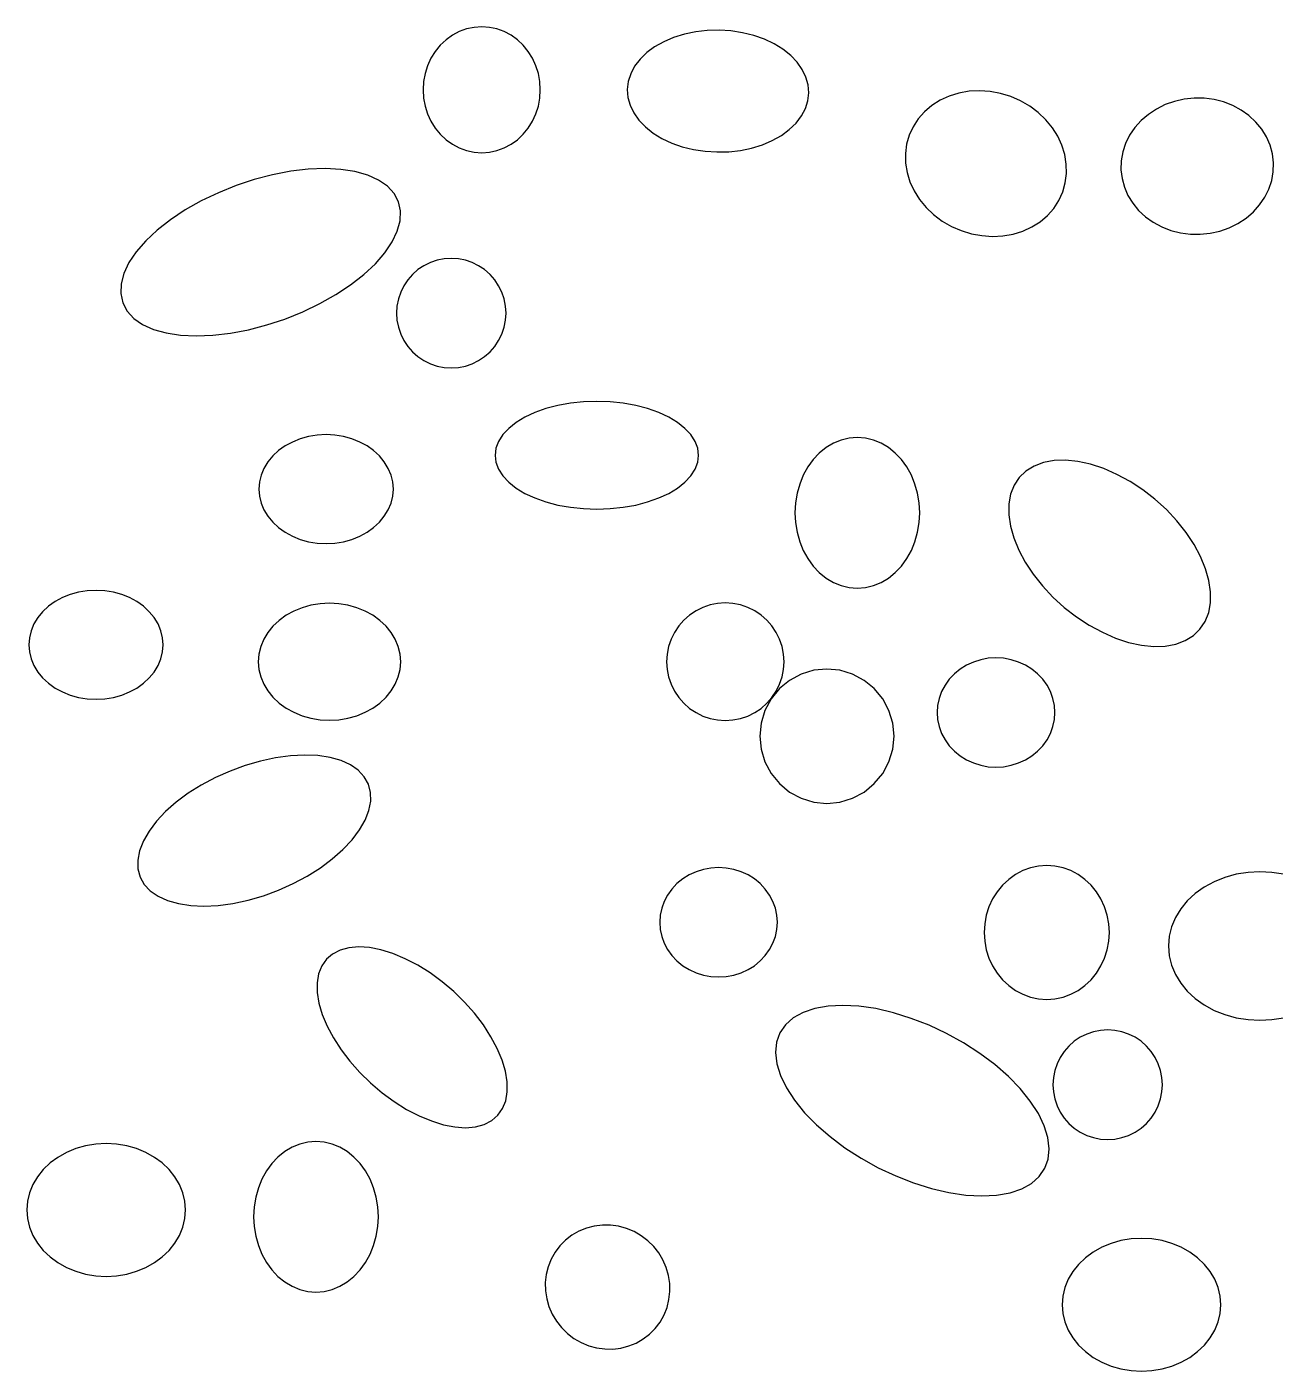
# Model space of a CAD drawing. Extents: x -1 to 217, y -22 to 302.
# Drawn here: x 138.7 to 150.42, y 31.35 to 43.96 of the extents above; entities that cross this region are included whole.
import ezdxf

# ---------------------------------------------------------------- set-up
doc = ezdxf.new("R2010")
doc.units = 0

msp = doc.modelspace()

# ---------------------------------------------------------------- linework, layer by layer
at = {"layer": 'CIRCLES'}
for p, q in [((145.968, 37.889), (145.859, 37.83)), ((146.086, 37.924), (145.968, 37.889)), ((146.209, 37.936), (146.086, 37.924)), ((146.332, 37.924), (146.209, 37.936)), ((146.45, 37.889), (146.332, 37.924)), ((146.559, 37.83), (146.45, 37.889)), ((145.763, 37.752), (145.685, 37.656)), ((145.859, 37.83), (145.763, 37.752)), ((146.654, 37.752), (146.559, 37.83)), ((146.733, 37.656), (146.654, 37.752)), ((145.685, 37.656), (145.626, 37.547)), ((146.791, 37.547), (146.733, 37.656)), ((145.626, 37.547), (145.591, 37.429)), ((146.827, 37.429), (146.791, 37.547)), ((145.591, 37.429), (145.579, 37.306)), ((146.839, 37.306), (146.827, 37.429)), ((145.579, 37.306), (145.591, 37.183)), ((146.827, 37.183), (146.839, 37.306)), ((145.591, 37.183), (145.626, 37.065)), ((146.791, 37.065), (146.827, 37.183)), ((145.626, 37.065), (145.685, 36.956)), ((145.685, 36.956), (145.763, 36.861)), ((146.654, 36.861), (146.733, 36.956)), ((146.733, 36.956), (146.791, 37.065)), ((145.763, 36.861), (145.859, 36.782)), ((146.559, 36.782), (146.654, 36.861)), ((145.859, 36.782), (145.968, 36.724)), ((145.968, 36.724), (146.086, 36.688)), ((146.332, 36.688), (146.45, 36.724)), ((146.45, 36.724), (146.559, 36.782)), ((146.086, 36.688), (146.209, 36.676)), ((146.209, 36.676), (146.332, 36.688))]:
    msp.add_line(p, q, dxfattribs=at)
at = {"layer": 'ELLIPSES'}
for p, q in [((142.76, 43.916), (142.695, 43.882)), ((142.828, 43.941), (142.76, 43.916)), ((142.898, 43.956), (142.828, 43.941)), ((142.97, 43.961), (142.898, 43.956)), ((143.042, 43.956), (142.97, 43.961)), ((143.113, 43.941), (143.042, 43.956)), ((143.181, 43.916), (143.113, 43.941)), ((143.245, 43.882), (143.181, 43.916)), ((144.872, 43.892), (144.771, 43.861)), ((144.978, 43.914), (144.872, 43.892)), ((145.087, 43.927), (144.978, 43.914)), ((145.198, 43.929), (145.087, 43.927)), ((145.309, 43.923), (145.198, 43.929)), ((145.418, 43.906), (145.309, 43.923)), ((145.523, 43.88), (145.418, 43.906)), ((142.581, 43.788), (142.534, 43.73)), ((142.635, 43.839), (142.581, 43.788)), ((142.695, 43.882), (142.635, 43.839)), ((143.305, 43.839), (143.245, 43.882)), ((143.359, 43.788), (143.305, 43.839)), ((143.407, 43.73), (143.359, 43.788)), ((144.593, 43.773), (144.519, 43.719)), ((144.678, 43.821), (144.593, 43.773)), ((144.771, 43.861), (144.678, 43.821)), ((145.623, 43.845), (145.523, 43.88)), ((145.714, 43.802), (145.623, 43.845)), ((145.797, 43.751), (145.714, 43.802)), ((142.494, 43.666), (142.462, 43.596)), ((142.534, 43.73), (142.494, 43.666)), ((143.447, 43.666), (143.407, 43.73)), ((143.479, 43.596), (143.447, 43.666)), ((144.456, 43.658), (144.405, 43.592)), ((144.519, 43.719), (144.456, 43.658)), ((145.87, 43.693), (145.797, 43.751)), ((145.93, 43.63), (145.87, 43.693)), ((142.439, 43.523), (142.425, 43.448)), ((142.462, 43.596), (142.439, 43.523)), ((143.502, 43.523), (143.479, 43.596)), ((143.516, 43.448), (143.502, 43.523)), ((144.368, 43.521), (144.345, 43.449)), ((144.405, 43.592), (144.368, 43.521)), ((145.978, 43.562), (145.93, 43.63)), ((146.013, 43.49), (145.978, 43.562)), ((142.425, 43.448), (142.42, 43.37)), ((143.52, 43.37), (143.516, 43.448)), ((144.345, 43.449), (144.336, 43.374)), ((146.033, 43.417), (146.013, 43.49)), ((146.039, 43.342), (146.033, 43.417)), ((142.42, 43.37), (142.425, 43.293)), ((142.425, 43.293), (142.439, 43.218)), ((143.502, 43.218), (143.516, 43.293)), ((143.516, 43.293), (143.52, 43.37)), ((144.336, 43.374), (144.342, 43.299)), ((144.342, 43.299), (144.362, 43.226)), ((146.007, 43.195), (146.03, 43.268)), ((146.03, 43.268), (146.039, 43.342)), ((147.271, 43.272), (147.194, 43.223)), ((147.356, 43.311), (147.271, 43.272)), ((147.447, 43.339), (147.356, 43.311)), ((147.543, 43.356), (147.447, 43.339)), ((147.641, 43.361), (147.543, 43.356)), ((147.74, 43.354), (147.641, 43.361)), ((147.838, 43.336), (147.74, 43.354)), ((147.934, 43.307), (147.838, 43.336)), ((148.026, 43.267), (147.934, 43.307)), ((148.113, 43.216), (148.026, 43.267)), ((149.471, 43.262), (149.384, 43.231)), ((149.562, 43.282), (149.471, 43.262)), ((149.656, 43.292), (149.562, 43.282)), ((149.749, 43.291), (149.656, 43.292)), ((149.842, 43.279), (149.749, 43.291)), ((149.932, 43.256), (149.842, 43.279)), ((142.439, 43.218), (142.462, 43.145)), ((142.462, 43.145), (142.494, 43.075)), ((143.447, 43.075), (143.479, 43.145)), ((143.479, 43.145), (143.502, 43.218)), ((144.362, 43.226), (144.397, 43.154)), ((144.397, 43.154), (144.445, 43.086)), ((145.97, 43.125), (146.007, 43.195)), ((147.125, 43.164), (147.066, 43.098)), ((147.194, 43.223), (147.125, 43.164)), ((148.192, 43.157), (148.113, 43.216)), ((148.263, 43.089), (148.192, 43.157)), ((149.226, 43.14), (149.158, 43.082)), ((149.302, 43.19), (149.226, 43.14)), ((149.384, 43.231), (149.302, 43.19)), ((150.017, 43.223), (149.932, 43.256)), ((150.097, 43.18), (150.017, 43.223)), ((150.17, 43.128), (150.097, 43.18)), ((142.494, 43.075), (142.534, 43.011)), ((142.534, 43.011), (142.581, 42.953)), ((143.359, 42.953), (143.407, 43.011)), ((143.407, 43.011), (143.447, 43.075)), ((144.445, 43.086), (144.506, 43.023)), ((144.506, 43.023), (144.578, 42.965)), ((145.856, 42.997), (145.92, 43.058)), ((145.92, 43.058), (145.97, 43.125)), ((147.018, 43.024), (146.981, 42.944)), ((147.066, 43.098), (147.018, 43.024)), ((148.325, 43.015), (148.263, 43.089)), ((148.375, 42.934), (148.325, 43.015)), ((149.099, 43.017), (149.05, 42.945)), ((149.158, 43.082), (149.099, 43.017)), ((150.235, 43.068), (150.17, 43.128)), ((150.29, 43.001), (150.235, 43.068)), ((142.581, 42.953), (142.635, 42.902)), ((142.635, 42.902), (142.695, 42.859)), ((143.245, 42.859), (143.305, 42.902)), ((143.305, 42.902), (143.359, 42.953)), ((144.578, 42.965), (144.661, 42.914)), ((144.661, 42.914), (144.753, 42.871)), ((145.604, 42.855), (145.697, 42.895)), ((145.697, 42.895), (145.782, 42.943)), ((145.782, 42.943), (145.856, 42.997)), ((146.981, 42.944), (146.957, 42.86)), ((148.415, 42.85), (148.375, 42.934)), ((149.05, 42.945), (149.012, 42.868)), ((150.335, 42.928), (150.29, 43.001)), ((150.368, 42.85), (150.335, 42.928)), ((142.695, 42.859), (142.76, 42.825)), ((142.76, 42.825), (142.828, 42.8)), ((142.828, 42.8), (142.898, 42.785)), ((142.898, 42.785), (142.97, 42.78)), ((142.97, 42.78), (143.042, 42.785)), ((143.042, 42.785), (143.113, 42.8)), ((143.113, 42.8), (143.181, 42.825)), ((143.181, 42.825), (143.245, 42.859)), ((144.753, 42.871), (144.852, 42.836)), ((144.852, 42.836), (144.957, 42.81)), ((144.957, 42.81), (145.066, 42.794)), ((145.066, 42.794), (145.177, 42.787)), ((145.177, 42.787), (145.288, 42.789)), ((145.288, 42.789), (145.398, 42.802)), ((145.398, 42.802), (145.503, 42.824)), ((145.503, 42.824), (145.604, 42.855)), ((146.957, 42.86), (146.946, 42.772)), ((146.946, 42.772), (146.947, 42.683)), ((148.442, 42.762), (148.415, 42.85)), ((148.456, 42.673), (148.442, 42.762)), ((148.986, 42.788), (148.971, 42.705)), ((149.012, 42.868), (148.986, 42.788)), ((150.39, 42.769), (150.368, 42.85)), ((150.4, 42.686), (150.39, 42.769)), ((141.5, 42.632), (141.343, 42.626)), ((141.647, 42.624), (141.5, 42.632)), ((146.947, 42.683), (146.962, 42.594)), ((148.458, 42.584), (148.456, 42.673)), ((148.971, 42.705), (148.969, 42.621)), ((150.398, 42.602), (150.4, 42.686)), ((140.836, 42.529), (140.665, 42.473)), ((141.008, 42.574), (140.836, 42.529)), ((141.178, 42.606), (141.008, 42.574)), ((141.343, 42.626), (141.178, 42.606)), ((141.781, 42.604), (141.647, 42.624)), ((141.9, 42.57), (141.781, 42.604)), ((142.002, 42.524), (141.9, 42.57)), ((142.085, 42.466), (142.002, 42.524)), ((146.962, 42.594), (146.989, 42.506)), ((146.989, 42.506), (147.028, 42.421)), ((148.446, 42.496), (148.458, 42.584)), ((148.969, 42.621), (148.979, 42.538)), ((148.979, 42.538), (149.001, 42.457)), ((150.357, 42.439), (150.383, 42.519)), ((150.383, 42.519), (150.398, 42.602)), ((140.499, 42.405), (140.339, 42.328)), ((140.665, 42.473), (140.499, 42.405)), ((142.147, 42.398), (142.085, 42.466)), ((142.188, 42.32), (142.147, 42.398)), ((147.028, 42.421), (147.079, 42.341)), ((148.386, 42.332), (148.422, 42.412)), ((148.422, 42.412), (148.446, 42.496)), ((149.001, 42.457), (149.034, 42.379)), ((149.034, 42.379), (149.079, 42.306)), ((150.319, 42.362), (150.357, 42.439)), ((140.339, 42.328), (140.188, 42.243)), ((142.207, 42.235), (142.188, 42.32)), ((147.079, 42.341), (147.14, 42.266)), ((147.14, 42.266), (147.211, 42.199)), ((148.279, 42.191), (148.338, 42.258)), ((148.338, 42.258), (148.386, 42.332)), ((149.079, 42.306), (149.134, 42.239)), ((150.211, 42.225), (150.27, 42.29)), ((150.27, 42.29), (150.319, 42.362)), ((140.05, 42.152), (139.926, 42.055)), ((140.188, 42.243), (140.05, 42.152)), ((142.178, 42.045), (142.204, 42.142)), ((142.204, 42.142), (142.207, 42.235)), ((147.211, 42.199), (147.291, 42.139)), ((147.291, 42.139), (147.377, 42.089)), ((148.132, 42.084), (148.21, 42.133)), ((148.21, 42.133), (148.279, 42.191)), ((149.134, 42.239), (149.199, 42.179)), ((149.199, 42.179), (149.272, 42.127)), ((149.272, 42.127), (149.352, 42.084)), ((150.067, 42.116), (150.143, 42.166)), ((150.143, 42.166), (150.211, 42.225)), ((139.926, 42.055), (139.818, 41.954)), ((142.13, 41.944), (142.178, 42.045)), ((147.377, 42.089), (147.47, 42.049)), ((147.47, 42.049), (147.566, 42.02)), ((147.566, 42.02), (147.664, 42.002)), ((147.664, 42.002), (147.763, 41.995)), ((147.763, 41.995), (147.861, 42)), ((147.861, 42), (147.956, 42.017)), ((147.956, 42.017), (148.047, 42.045)), ((148.047, 42.045), (148.132, 42.084)), ((149.352, 42.084), (149.437, 42.051)), ((149.437, 42.051), (149.527, 42.028)), ((149.527, 42.028), (149.62, 42.016)), ((149.62, 42.016), (149.713, 42.015)), ((149.713, 42.015), (149.807, 42.024)), ((149.807, 42.024), (149.898, 42.045)), ((149.898, 42.045), (149.985, 42.076)), ((149.985, 42.076), (150.067, 42.116)), ((139.818, 41.954), (139.729, 41.851)), ((142.061, 41.841), (142.13, 41.944)), ((139.66, 41.749), (139.612, 41.648)), ((139.729, 41.851), (139.66, 41.749)), ((141.972, 41.739), (142.061, 41.841)), ((142.488, 41.75), (142.428, 41.72)), ((142.552, 41.771), (142.488, 41.75)), ((142.617, 41.784), (142.552, 41.771)), ((142.685, 41.789), (142.617, 41.784)), ((142.752, 41.784), (142.685, 41.789)), ((142.817, 41.771), (142.752, 41.784)), ((142.881, 41.75), (142.817, 41.771)), ((142.941, 41.72), (142.881, 41.75)), ((139.612, 41.648), (139.586, 41.551)), ((141.74, 41.541), (141.864, 41.638)), ((141.864, 41.638), (141.972, 41.739)), ((142.321, 41.638), (142.277, 41.588)), ((142.372, 41.683), (142.321, 41.638)), ((142.428, 41.72), (142.372, 41.683)), ((142.997, 41.683), (142.941, 41.72)), ((143.048, 41.638), (142.997, 41.683)), ((143.092, 41.588), (143.048, 41.638)), ((139.586, 41.551), (139.583, 41.458)), ((141.602, 41.449), (141.74, 41.541)), ((142.24, 41.532), (142.21, 41.472)), ((142.277, 41.588), (142.24, 41.532)), ((143.129, 41.532), (143.092, 41.588)), ((143.159, 41.472), (143.129, 41.532)), ((139.583, 41.458), (139.602, 41.372)), ((139.602, 41.372), (139.643, 41.295)), ((141.451, 41.364), (141.602, 41.449)), ((142.188, 41.408), (142.175, 41.342)), ((142.21, 41.472), (142.188, 41.408)), ((143.181, 41.408), (143.159, 41.472)), ((143.194, 41.342), (143.181, 41.408)), ((139.643, 41.295), (139.705, 41.226)), ((141.124, 41.22), (141.291, 41.287)), ((141.291, 41.287), (141.451, 41.364)), ((142.175, 41.342), (142.171, 41.275)), ((142.171, 41.275), (142.175, 41.208)), ((143.198, 41.275), (143.194, 41.342)), ((143.194, 41.208), (143.198, 41.275)), ((139.705, 41.226), (139.788, 41.169)), ((139.788, 41.169), (139.89, 41.123)), ((139.89, 41.123), (140.009, 41.089)), ((140.612, 41.086), (140.782, 41.119)), ((140.782, 41.119), (140.954, 41.164)), ((140.954, 41.164), (141.124, 41.22)), ((142.175, 41.208), (142.188, 41.142)), ((142.188, 41.142), (142.21, 41.078)), ((143.159, 41.078), (143.181, 41.142)), ((143.181, 41.142), (143.194, 41.208)), ((140.009, 41.089), (140.143, 41.068)), ((140.143, 41.068), (140.29, 41.061)), ((140.29, 41.061), (140.447, 41.067)), ((140.447, 41.067), (140.612, 41.086)), ((142.21, 41.078), (142.24, 41.018)), ((142.24, 41.018), (142.277, 40.962)), ((143.092, 40.962), (143.129, 41.018)), ((143.129, 41.018), (143.159, 41.078)), ((142.277, 40.962), (142.321, 40.912)), ((142.321, 40.912), (142.372, 40.867)), ((142.372, 40.867), (142.428, 40.83)), ((142.941, 40.83), (142.997, 40.867)), ((142.997, 40.867), (143.048, 40.912)), ((143.048, 40.912), (143.092, 40.962)), ((142.428, 40.83), (142.488, 40.8)), ((142.488, 40.8), (142.552, 40.779)), ((142.552, 40.779), (142.617, 40.766)), ((142.617, 40.766), (142.685, 40.761)), ((142.685, 40.761), (142.752, 40.766)), ((142.752, 40.766), (142.817, 40.779)), ((142.817, 40.779), (142.881, 40.8)), ((142.881, 40.8), (142.941, 40.83)), ((143.572, 40.379), (143.468, 40.342)), ((143.684, 40.408), (143.572, 40.379)), ((143.803, 40.429), (143.684, 40.408)), ((143.925, 40.442), (143.803, 40.429)), ((144.05, 40.446), (143.925, 40.442)), ((144.174, 40.442), (144.05, 40.446)), ((144.297, 40.429), (144.174, 40.442)), ((144.415, 40.408), (144.297, 40.429)), ((144.527, 40.379), (144.415, 40.408)), ((144.631, 40.342), (144.527, 40.379)), ((143.292, 40.249), (143.223, 40.194)), ((143.374, 40.299), (143.292, 40.249)), ((143.468, 40.342), (143.374, 40.299)), ((144.725, 40.299), (144.631, 40.342)), ((144.807, 40.249), (144.725, 40.299)), ((144.877, 40.194), (144.807, 40.249)), ((141.346, 40.117), (141.268, 40.096)), ((141.427, 40.13), (141.346, 40.117)), ((141.51, 40.135), (141.427, 40.13)), ((141.592, 40.13), (141.51, 40.135)), ((141.673, 40.117), (141.592, 40.13)), ((141.751, 40.096), (141.673, 40.117)), ((143.167, 40.135), (143.127, 40.072)), ((143.223, 40.194), (143.167, 40.135)), ((144.932, 40.135), (144.877, 40.194)), ((144.972, 40.072), (144.932, 40.135)), ((146.494, 40.108), (146.418, 40.102)), ((146.571, 40.102), (146.494, 40.108)), ((141.064, 39.985), (141.009, 39.935)), ((141.126, 40.029), (141.064, 39.985)), ((141.194, 40.066), (141.126, 40.029)), ((141.268, 40.096), (141.194, 40.066)), ((141.825, 40.066), (141.751, 40.096)), ((141.894, 40.029), (141.825, 40.066)), ((141.956, 39.985), (141.894, 40.029)), ((142.01, 39.935), (141.956, 39.985)), ((143.103, 40.007), (143.095, 39.941)), ((143.127, 40.072), (143.103, 40.007)), ((144.997, 40.007), (144.972, 40.072)), ((145.005, 39.941), (144.997, 40.007)), ((146.202, 40.013), (146.138, 39.962)), ((146.27, 40.054), (146.202, 40.013)), ((146.343, 40.084), (146.27, 40.054)), ((146.418, 40.102), (146.343, 40.084)), ((146.646, 40.084), (146.571, 40.102)), ((146.719, 40.054), (146.646, 40.084)), ((146.787, 40.013), (146.719, 40.054)), ((146.851, 39.962), (146.787, 40.013)), ((140.963, 39.879), (140.927, 39.819)), ((141.009, 39.935), (140.963, 39.879)), ((142.056, 39.879), (142.01, 39.935)), ((142.093, 39.819), (142.056, 39.879)), ((143.095, 39.941), (143.103, 39.876)), ((143.103, 39.876), (143.127, 39.811)), ((144.972, 39.811), (144.997, 39.876)), ((144.997, 39.876), (145.005, 39.941)), ((146.08, 39.901), (146.03, 39.832)), ((146.138, 39.962), (146.08, 39.901)), ((146.909, 39.901), (146.851, 39.962)), ((146.959, 39.832), (146.909, 39.901)), ((148.242, 39.873), (148.154, 39.84)), ((148.341, 39.891), (148.242, 39.873)), ((148.449, 39.895), (148.341, 39.891)), ((148.564, 39.883), (148.449, 39.895)), ((148.684, 39.857), (148.564, 39.883)), ((148.807, 39.817), (148.684, 39.857)), ((140.9, 39.756), (140.884, 39.691)), ((140.927, 39.819), (140.9, 39.756)), ((142.119, 39.756), (142.093, 39.819)), ((142.135, 39.691), (142.119, 39.756)), ((143.127, 39.811), (143.167, 39.748)), ((143.167, 39.748), (143.223, 39.689)), ((144.877, 39.689), (144.932, 39.748)), ((144.932, 39.748), (144.972, 39.811)), ((145.987, 39.755), (145.954, 39.672)), ((146.03, 39.832), (145.987, 39.755)), ((147.002, 39.755), (146.959, 39.832)), ((147.035, 39.672), (147.002, 39.755)), ((148.015, 39.733), (147.966, 39.661)), ((148.077, 39.793), (148.015, 39.733)), ((148.154, 39.84), (148.077, 39.793)), ((148.931, 39.762), (148.807, 39.817)), ((149.054, 39.696), (148.931, 39.762)), ((140.884, 39.691), (140.879, 39.624)), ((140.879, 39.624), (140.884, 39.557)), ((142.141, 39.624), (142.135, 39.691)), ((142.135, 39.557), (142.141, 39.624)), ((143.223, 39.689), (143.292, 39.634)), ((143.292, 39.634), (143.374, 39.584)), ((144.725, 39.584), (144.807, 39.634)), ((144.807, 39.634), (144.877, 39.689)), ((145.954, 39.672), (145.929, 39.585)), ((147.06, 39.585), (147.035, 39.672)), ((147.966, 39.661), (147.933, 39.578)), ((149.174, 39.617), (149.054, 39.696)), ((149.288, 39.529), (149.174, 39.617)), ((140.884, 39.557), (140.9, 39.492)), ((140.9, 39.492), (140.927, 39.429)), ((142.093, 39.429), (142.119, 39.492)), ((142.119, 39.492), (142.135, 39.557)), ((143.374, 39.584), (143.468, 39.541)), ((143.468, 39.541), (143.572, 39.504)), ((143.572, 39.504), (143.684, 39.475)), ((143.684, 39.475), (143.803, 39.454)), ((144.297, 39.454), (144.415, 39.475)), ((144.415, 39.475), (144.527, 39.504)), ((144.527, 39.504), (144.631, 39.541)), ((144.631, 39.541), (144.725, 39.584)), ((145.914, 39.494), (145.909, 39.402)), ((145.929, 39.585), (145.914, 39.494)), ((147.075, 39.494), (147.06, 39.585)), ((147.08, 39.402), (147.075, 39.494)), ((147.916, 39.485), (147.915, 39.384)), ((147.933, 39.578), (147.916, 39.485)), ((149.395, 39.432), (149.288, 39.529)), ((140.927, 39.429), (140.963, 39.369)), ((140.963, 39.369), (141.009, 39.313)), ((142.01, 39.313), (142.056, 39.369)), ((142.056, 39.369), (142.093, 39.429)), ((143.803, 39.454), (143.925, 39.441)), ((143.925, 39.441), (144.05, 39.437)), ((144.05, 39.437), (144.174, 39.441)), ((144.174, 39.441), (144.297, 39.454)), ((145.909, 39.402), (145.914, 39.31)), ((147.075, 39.31), (147.08, 39.402)), ((147.915, 39.384), (147.931, 39.277)), ((149.493, 39.327), (149.395, 39.432)), ((141.009, 39.313), (141.064, 39.263)), ((141.064, 39.263), (141.126, 39.219)), ((141.894, 39.219), (141.956, 39.263)), ((141.956, 39.263), (142.01, 39.313)), ((145.914, 39.31), (145.929, 39.219)), ((147.06, 39.219), (147.075, 39.31)), ((147.931, 39.277), (147.962, 39.166)), ((149.58, 39.218), (149.493, 39.327)), ((141.126, 39.219), (141.194, 39.182)), ((141.194, 39.182), (141.268, 39.152)), ((141.268, 39.152), (141.346, 39.131)), ((141.346, 39.131), (141.427, 39.118)), ((141.427, 39.118), (141.51, 39.113)), ((141.51, 39.113), (141.592, 39.118)), ((141.592, 39.118), (141.673, 39.131)), ((141.673, 39.131), (141.751, 39.152)), ((141.751, 39.152), (141.825, 39.182)), ((141.825, 39.182), (141.894, 39.219)), ((145.929, 39.219), (145.954, 39.131)), ((145.954, 39.131), (145.987, 39.049)), ((147.002, 39.049), (147.035, 39.131)), ((147.035, 39.131), (147.06, 39.219)), ((147.962, 39.166), (148.009, 39.052)), ((149.655, 39.105), (149.58, 39.218)), ((149.716, 38.991), (149.655, 39.105)), ((145.987, 39.049), (146.03, 38.972)), ((146.03, 38.972), (146.08, 38.902)), ((146.909, 38.902), (146.959, 38.972)), ((146.959, 38.972), (147.002, 39.049)), ((148.009, 39.052), (148.07, 38.938)), ((149.763, 38.877), (149.716, 38.991)), ((146.08, 38.902), (146.138, 38.841)), ((146.851, 38.841), (146.909, 38.902)), ((148.07, 38.938), (148.145, 38.825)), ((149.794, 38.766), (149.763, 38.877)), ((146.138, 38.841), (146.202, 38.79)), ((146.202, 38.79), (146.27, 38.749)), ((146.27, 38.749), (146.343, 38.719)), ((146.343, 38.719), (146.418, 38.701)), ((146.571, 38.701), (146.646, 38.719)), ((146.646, 38.719), (146.719, 38.749)), ((146.719, 38.749), (146.787, 38.79)), ((146.787, 38.79), (146.851, 38.841)), ((148.145, 38.825), (148.232, 38.716)), ((149.81, 38.659), (149.794, 38.766)), ((139.035, 38.606), (138.967, 38.569)), ((139.109, 38.635), (139.035, 38.606)), ((139.187, 38.657), (139.109, 38.635)), ((139.268, 38.67), (139.187, 38.657)), ((139.351, 38.674), (139.268, 38.67)), ((139.433, 38.67), (139.351, 38.674)), ((139.514, 38.657), (139.433, 38.67)), ((139.592, 38.635), (139.514, 38.657)), ((139.666, 38.606), (139.592, 38.635)), ((139.735, 38.569), (139.666, 38.606)), ((146.418, 38.701), (146.494, 38.695)), ((146.494, 38.695), (146.571, 38.701)), ((148.232, 38.716), (148.33, 38.611)), ((148.33, 38.611), (148.437, 38.514)), ((149.809, 38.558), (149.81, 38.659)), ((138.85, 38.474), (138.804, 38.419)), ((138.905, 38.525), (138.85, 38.474)), ((138.967, 38.569), (138.905, 38.525)), ((139.797, 38.525), (139.735, 38.569)), ((139.851, 38.474), (139.797, 38.525)), ((139.897, 38.419), (139.851, 38.474)), ((141.207, 38.479), (141.134, 38.44)), ((141.286, 38.511), (141.207, 38.479)), ((141.368, 38.534), (141.286, 38.511)), ((141.454, 38.548), (141.368, 38.534)), ((141.542, 38.553), (141.454, 38.548)), ((141.629, 38.548), (141.542, 38.553)), ((141.715, 38.534), (141.629, 38.548)), ((141.797, 38.511), (141.715, 38.534)), ((141.876, 38.479), (141.797, 38.511)), ((141.949, 38.44), (141.876, 38.479)), ((144.981, 38.482), (144.921, 38.442)), ((145.045, 38.514), (144.981, 38.482)), ((145.114, 38.537), (145.045, 38.514)), ((145.184, 38.551), (145.114, 38.537)), ((145.256, 38.556), (145.184, 38.551)), ((145.328, 38.551), (145.256, 38.556)), ((145.399, 38.537), (145.328, 38.551)), ((145.467, 38.514), (145.399, 38.537)), ((145.532, 38.482), (145.467, 38.514)), ((145.592, 38.442), (145.532, 38.482)), ((148.437, 38.514), (148.551, 38.426)), ((149.759, 38.382), (149.792, 38.466)), ((149.792, 38.466), (149.809, 38.558)), ((138.768, 38.359), (138.741, 38.296)), ((138.804, 38.419), (138.768, 38.359)), ((139.934, 38.359), (139.897, 38.419)), ((139.96, 38.296), (139.934, 38.359)), ((141.011, 38.338), (140.962, 38.279)), ((141.069, 38.392), (141.011, 38.338)), ((141.134, 38.44), (141.069, 38.392)), ((142.014, 38.392), (141.949, 38.44)), ((142.072, 38.338), (142.014, 38.392)), ((142.121, 38.279), (142.072, 38.338)), ((144.819, 38.34), (144.779, 38.28)), ((144.866, 38.395), (144.819, 38.34)), ((144.921, 38.442), (144.866, 38.395)), ((145.646, 38.395), (145.592, 38.442)), ((145.694, 38.34), (145.646, 38.395)), ((145.734, 38.28), (145.694, 38.34)), ((148.551, 38.426), (148.671, 38.347)), ((148.671, 38.347), (148.794, 38.281)), ((149.71, 38.31), (149.759, 38.382)), ((138.725, 38.23), (138.72, 38.163)), ((138.741, 38.296), (138.725, 38.23)), ((139.976, 38.23), (139.96, 38.296)), ((139.982, 38.163), (139.976, 38.23)), ((140.924, 38.215), (140.896, 38.147)), ((140.962, 38.279), (140.924, 38.215)), ((142.159, 38.215), (142.121, 38.279)), ((142.187, 38.147), (142.159, 38.215)), ((144.747, 38.216), (144.724, 38.147)), ((144.779, 38.28), (144.747, 38.216)), ((145.766, 38.216), (145.734, 38.28)), ((145.789, 38.147), (145.766, 38.216)), ((148.794, 38.281), (148.918, 38.226)), ((148.918, 38.226), (149.041, 38.186)), ((149.571, 38.203), (149.648, 38.25)), ((149.648, 38.25), (149.71, 38.31)), ((138.72, 38.163), (138.725, 38.097)), ((138.725, 38.097), (138.741, 38.031)), ((139.96, 38.031), (139.976, 38.097)), ((139.976, 38.097), (139.982, 38.163)), ((140.896, 38.147), (140.879, 38.076)), ((142.204, 38.076), (142.187, 38.147)), ((144.724, 38.147), (144.71, 38.077)), ((145.803, 38.077), (145.789, 38.147)), ((149.041, 38.186), (149.161, 38.16)), ((149.161, 38.16), (149.276, 38.148)), ((149.276, 38.148), (149.384, 38.152)), ((149.384, 38.152), (149.483, 38.17)), ((149.483, 38.17), (149.571, 38.203)), ((138.741, 38.031), (138.768, 37.968)), ((138.768, 37.968), (138.804, 37.908)), ((139.897, 37.908), (139.934, 37.968)), ((139.934, 37.968), (139.96, 38.031)), ((140.879, 38.076), (140.873, 38.005)), ((140.873, 38.005), (140.879, 37.933)), ((142.21, 38.005), (142.204, 38.076)), ((142.204, 37.933), (142.21, 38.005)), ((144.71, 38.077), (144.705, 38.005)), ((144.705, 38.005), (144.71, 37.933)), ((145.808, 38.005), (145.803, 38.077)), ((145.803, 37.933), (145.808, 38.005)), ((147.52, 37.972), (147.46, 37.935)), ((147.585, 38.002), (147.52, 37.972)), ((147.653, 38.024), (147.585, 38.002)), ((147.724, 38.037), (147.653, 38.024)), ((147.796, 38.041), (147.724, 38.037)), ((147.868, 38.037), (147.796, 38.041)), ((147.939, 38.024), (147.868, 38.037)), ((148.008, 38.002), (147.939, 38.024)), ((148.072, 37.972), (148.008, 38.002)), ((148.133, 37.935), (148.072, 37.972)), ((138.804, 37.908), (138.85, 37.853)), ((138.85, 37.853), (138.905, 37.802)), ((139.797, 37.802), (139.851, 37.853)), ((139.851, 37.853), (139.897, 37.908)), ((140.879, 37.933), (140.896, 37.863)), ((140.896, 37.863), (140.924, 37.795)), ((142.159, 37.795), (142.187, 37.863)), ((142.187, 37.863), (142.204, 37.933)), ((144.71, 37.933), (144.724, 37.862)), ((144.724, 37.862), (144.747, 37.794)), ((145.766, 37.794), (145.789, 37.862)), ((145.789, 37.862), (145.803, 37.933)), ((147.358, 37.841), (147.318, 37.785)), ((147.406, 37.891), (147.358, 37.841)), ((147.46, 37.935), (147.406, 37.891)), ((148.187, 37.891), (148.133, 37.935)), ((148.235, 37.841), (148.187, 37.891)), ((148.275, 37.785), (148.235, 37.841)), ((138.905, 37.802), (138.967, 37.758)), ((138.967, 37.758), (139.035, 37.721)), ((139.035, 37.721), (139.109, 37.692)), ((139.592, 37.692), (139.666, 37.721)), ((139.666, 37.721), (139.735, 37.758)), ((139.735, 37.758), (139.797, 37.802)), ((140.924, 37.795), (140.962, 37.731)), ((140.962, 37.731), (141.011, 37.671)), ((142.072, 37.671), (142.121, 37.731)), ((142.121, 37.731), (142.159, 37.795)), ((144.747, 37.794), (144.779, 37.729)), ((144.779, 37.729), (144.819, 37.669)), ((145.694, 37.669), (145.734, 37.729)), ((145.734, 37.729), (145.766, 37.794)), ((147.286, 37.725), (147.263, 37.661)), ((147.318, 37.785), (147.286, 37.725)), ((148.307, 37.725), (148.275, 37.785)), ((148.33, 37.661), (148.307, 37.725)), ((139.109, 37.692), (139.187, 37.67)), ((139.187, 37.67), (139.268, 37.657)), ((139.268, 37.657), (139.351, 37.653)), ((139.351, 37.653), (139.433, 37.657)), ((139.433, 37.657), (139.514, 37.67)), ((139.514, 37.67), (139.592, 37.692)), ((141.011, 37.671), (141.069, 37.617)), ((141.069, 37.617), (141.134, 37.57)), ((141.949, 37.57), (142.014, 37.617)), ((142.014, 37.617), (142.072, 37.671)), ((144.819, 37.669), (144.866, 37.615)), ((144.866, 37.615), (144.921, 37.567)), ((145.592, 37.567), (145.646, 37.615)), ((145.646, 37.615), (145.694, 37.669)), ((147.248, 37.595), (147.244, 37.529)), ((147.263, 37.661), (147.248, 37.595)), ((148.344, 37.595), (148.33, 37.661)), ((148.349, 37.529), (148.344, 37.595)), ((141.134, 37.57), (141.207, 37.53)), ((141.207, 37.53), (141.286, 37.498)), ((141.286, 37.498), (141.368, 37.475)), ((141.368, 37.475), (141.454, 37.461)), ((141.454, 37.461), (141.542, 37.457)), ((141.542, 37.457), (141.629, 37.461)), ((141.629, 37.461), (141.715, 37.475)), ((141.715, 37.475), (141.797, 37.498)), ((141.797, 37.498), (141.876, 37.53)), ((141.876, 37.53), (141.949, 37.57)), ((144.921, 37.567), (144.981, 37.527)), ((144.981, 37.527), (145.045, 37.495)), ((145.045, 37.495), (145.114, 37.472)), ((145.114, 37.472), (145.184, 37.458)), ((145.184, 37.458), (145.256, 37.453)), ((145.256, 37.453), (145.328, 37.458)), ((145.328, 37.458), (145.399, 37.472)), ((145.399, 37.472), (145.467, 37.495)), ((145.467, 37.495), (145.532, 37.527)), ((145.532, 37.527), (145.592, 37.567)), ((147.244, 37.529), (147.248, 37.462)), ((147.248, 37.462), (147.263, 37.396)), ((148.33, 37.396), (148.344, 37.462)), ((148.344, 37.462), (148.349, 37.529)), ((147.263, 37.396), (147.286, 37.332)), ((147.286, 37.332), (147.318, 37.272)), ((148.275, 37.272), (148.307, 37.332)), ((148.307, 37.332), (148.33, 37.396)), ((147.318, 37.272), (147.358, 37.216)), ((147.358, 37.216), (147.406, 37.166)), ((148.187, 37.166), (148.235, 37.216)), ((148.235, 37.216), (148.275, 37.272)), ((141.036, 37.103), (140.894, 37.073)), ((141.175, 37.122), (141.036, 37.103)), ((141.308, 37.129), (141.175, 37.122)), ((141.433, 37.124), (141.308, 37.129)), ((141.547, 37.106), (141.433, 37.124)), ((141.65, 37.077), (141.547, 37.106)), ((147.406, 37.166), (147.46, 37.122)), ((147.46, 37.122), (147.52, 37.085)), ((147.52, 37.085), (147.585, 37.055)), ((148.008, 37.055), (148.072, 37.085)), ((148.072, 37.085), (148.133, 37.122)), ((148.133, 37.122), (148.187, 37.166)), ((140.609, 36.979), (140.471, 36.918)), ((140.75, 37.031), (140.609, 36.979)), ((140.894, 37.073), (140.75, 37.031)), ((141.738, 37.037), (141.65, 37.077)), ((141.812, 36.986), (141.738, 37.037)), ((141.868, 36.925), (141.812, 36.986)), ((147.585, 37.055), (147.653, 37.033)), ((147.653, 37.033), (147.724, 37.02)), ((147.724, 37.02), (147.796, 37.016)), ((147.796, 37.016), (147.868, 37.02)), ((147.868, 37.02), (147.939, 37.033)), ((147.939, 37.033), (148.008, 37.055)), ((140.339, 36.848), (140.216, 36.77)), ((140.471, 36.918), (140.339, 36.848)), ((141.907, 36.856), (141.868, 36.925)), ((141.927, 36.779), (141.907, 36.856)), ((140.216, 36.77), (140.104, 36.687)), ((141.929, 36.696), (141.927, 36.779)), ((140.004, 36.599), (139.918, 36.508)), ((140.104, 36.687), (140.004, 36.599)), ((141.877, 36.518), (141.912, 36.609)), ((141.912, 36.609), (141.929, 36.696)), ((139.918, 36.508), (139.848, 36.415)), ((141.824, 36.426), (141.877, 36.518)), ((139.795, 36.323), (139.759, 36.232)), ((139.848, 36.415), (139.795, 36.323)), ((141.668, 36.242), (141.754, 36.333)), ((141.754, 36.333), (141.824, 36.426)), ((139.759, 36.232), (139.743, 36.144)), ((141.568, 36.154), (141.668, 36.242)), ((139.743, 36.144), (139.744, 36.062)), ((141.333, 35.993), (141.456, 36.071)), ((141.456, 36.071), (141.568, 36.154)), ((145.193, 36.073), (145.121, 36.068)), ((145.265, 36.068), (145.193, 36.073)), ((148.12, 36.071), (148.048, 36.045)), ((148.196, 36.087), (148.12, 36.071)), ((148.273, 36.093), (148.196, 36.087)), ((148.349, 36.087), (148.273, 36.093)), ((148.425, 36.071), (148.349, 36.087)), ((148.497, 36.045), (148.425, 36.071)), ((139.744, 36.062), (139.765, 35.985)), ((139.765, 35.985), (139.804, 35.916)), ((141.201, 35.923), (141.333, 35.993)), ((144.856, 35.967), (144.802, 35.923)), ((144.917, 36.004), (144.856, 35.967)), ((144.981, 36.034), (144.917, 36.004)), ((145.05, 36.055), (144.981, 36.034)), ((145.121, 36.068), (145.05, 36.055)), ((145.336, 36.055), (145.265, 36.068)), ((145.404, 36.034), (145.336, 36.055)), ((145.469, 36.004), (145.404, 36.034)), ((145.529, 35.967), (145.469, 36.004)), ((145.583, 35.923), (145.529, 35.967)), ((147.915, 35.963), (147.857, 35.909)), ((147.979, 36.008), (147.915, 35.963)), ((148.048, 36.045), (147.979, 36.008)), ((148.566, 36.008), (148.497, 36.045)), ((148.63, 35.963), (148.566, 36.008)), ((148.688, 35.909), (148.63, 35.963)), ((149.944, 35.981), (149.843, 35.941)), ((150.05, 36.011), (149.944, 35.981)), ((150.161, 36.028), (150.05, 36.011)), ((150.273, 36.034), (150.161, 36.028)), ((150.385, 36.028), (150.273, 36.034)), ((150.495, 36.011), (150.385, 36.028)), ((139.804, 35.916), (139.86, 35.855)), ((139.86, 35.855), (139.933, 35.804)), ((140.921, 35.809), (141.063, 35.861)), ((141.063, 35.861), (141.201, 35.923)), ((144.714, 35.816), (144.682, 35.756)), ((144.754, 35.872), (144.714, 35.816)), ((144.802, 35.923), (144.754, 35.872)), ((145.631, 35.872), (145.583, 35.923)), ((145.671, 35.816), (145.631, 35.872)), ((145.703, 35.756), (145.671, 35.816)), ((147.806, 35.847), (147.764, 35.779)), ((147.857, 35.909), (147.806, 35.847)), ((148.739, 35.847), (148.688, 35.909)), ((148.781, 35.779), (148.739, 35.847)), ((149.665, 35.83), (149.591, 35.762)), ((149.75, 35.89), (149.665, 35.83)), ((149.843, 35.941), (149.75, 35.89)), ((139.933, 35.804), (140.022, 35.764)), ((140.022, 35.764), (140.125, 35.735)), ((140.125, 35.735), (140.239, 35.717)), ((140.239, 35.717), (140.364, 35.712)), ((140.364, 35.712), (140.497, 35.719)), ((140.497, 35.719), (140.636, 35.737)), ((140.636, 35.737), (140.778, 35.768)), ((140.778, 35.768), (140.921, 35.809)), ((144.659, 35.693), (144.645, 35.627)), ((144.682, 35.756), (144.659, 35.693)), ((145.726, 35.693), (145.703, 35.756)), ((145.741, 35.627), (145.726, 35.693)), ((147.73, 35.705), (147.705, 35.627)), ((147.764, 35.779), (147.73, 35.705)), ((148.815, 35.705), (148.781, 35.779)), ((148.84, 35.627), (148.815, 35.705)), ((149.591, 35.762), (149.529, 35.686)), ((144.645, 35.627), (144.64, 35.56)), ((145.745, 35.56), (145.741, 35.627)), ((147.705, 35.627), (147.69, 35.547)), ((148.855, 35.547), (148.84, 35.627)), ((149.479, 35.604), (149.443, 35.518)), ((149.529, 35.686), (149.479, 35.604)), ((144.64, 35.56), (144.645, 35.493)), ((144.645, 35.493), (144.659, 35.427)), ((145.726, 35.427), (145.741, 35.493)), ((145.741, 35.493), (145.745, 35.56)), ((147.69, 35.547), (147.685, 35.465)), ((147.685, 35.465), (147.69, 35.383)), ((148.86, 35.465), (148.855, 35.547)), ((148.855, 35.383), (148.86, 35.465)), ((149.443, 35.518), (149.421, 35.429)), ((141.724, 35.321), (141.641, 35.299)), ((141.816, 35.329), (141.724, 35.321)), ((141.917, 35.323), (141.816, 35.329)), ((142.024, 35.302), (141.917, 35.323)), ((144.659, 35.427), (144.682, 35.364)), ((144.682, 35.364), (144.714, 35.304)), ((145.671, 35.304), (145.703, 35.364)), ((145.703, 35.364), (145.726, 35.427)), ((147.69, 35.383), (147.705, 35.302)), ((148.84, 35.302), (148.855, 35.383)), ((149.421, 35.429), (149.414, 35.338)), ((149.414, 35.338), (149.421, 35.247)), ((141.513, 35.213), (141.469, 35.151)), ((141.571, 35.262), (141.513, 35.213)), ((141.641, 35.299), (141.571, 35.262)), ((142.137, 35.267), (142.024, 35.302)), ((142.253, 35.218), (142.137, 35.267)), ((142.37, 35.157), (142.253, 35.218)), ((144.714, 35.304), (144.754, 35.248)), ((144.754, 35.248), (144.802, 35.197)), ((144.802, 35.197), (144.856, 35.153)), ((145.529, 35.153), (145.583, 35.197)), ((145.583, 35.197), (145.631, 35.248)), ((145.631, 35.248), (145.671, 35.304)), ((147.705, 35.302), (147.73, 35.225)), ((147.73, 35.225), (147.764, 35.151)), ((148.781, 35.151), (148.815, 35.225)), ((148.815, 35.225), (148.84, 35.302)), ((149.421, 35.247), (149.443, 35.157)), ((141.44, 35.077), (141.425, 34.993)), ((141.469, 35.151), (141.44, 35.077)), ((142.486, 35.085), (142.37, 35.157)), ((142.599, 35.002), (142.486, 35.085)), ((144.856, 35.153), (144.917, 35.116)), ((144.917, 35.116), (144.981, 35.086)), ((144.981, 35.086), (145.05, 35.065)), ((145.05, 35.065), (145.121, 35.052)), ((145.265, 35.052), (145.336, 35.065)), ((145.336, 35.065), (145.404, 35.086)), ((145.404, 35.086), (145.469, 35.116)), ((145.469, 35.116), (145.529, 35.153)), ((147.764, 35.151), (147.806, 35.083)), ((147.806, 35.083), (147.857, 35.021)), ((148.688, 35.021), (148.739, 35.083)), ((148.739, 35.083), (148.781, 35.151)), ((149.443, 35.157), (149.479, 35.071)), ((149.479, 35.071), (149.529, 34.989)), ((141.425, 34.993), (141.426, 34.9)), ((142.707, 34.91), (142.599, 35.002)), ((145.121, 35.052), (145.193, 35.047)), ((145.193, 35.047), (145.265, 35.052)), ((147.857, 35.021), (147.915, 34.967)), ((147.915, 34.967), (147.979, 34.921)), ((148.566, 34.921), (148.63, 34.967)), ((148.63, 34.967), (148.688, 35.021)), ((149.529, 34.989), (149.591, 34.914)), ((141.426, 34.9), (141.442, 34.801)), ((142.809, 34.811), (142.707, 34.91)), ((142.902, 34.706), (142.809, 34.811)), ((147.979, 34.921), (148.048, 34.885)), ((148.048, 34.885), (148.12, 34.858)), ((148.12, 34.858), (148.196, 34.842)), ((148.196, 34.842), (148.273, 34.837)), ((148.273, 34.837), (148.349, 34.842)), ((148.349, 34.842), (148.425, 34.858)), ((148.425, 34.858), (148.497, 34.885)), ((148.497, 34.885), (148.566, 34.921)), ((149.591, 34.914), (149.665, 34.845)), ((149.665, 34.845), (149.75, 34.785)), ((141.442, 34.801), (141.473, 34.695)), ((141.473, 34.695), (141.519, 34.587)), ((142.986, 34.597), (142.902, 34.706)), ((145.986, 34.715), (145.893, 34.663)), ((146.095, 34.752), (145.986, 34.715)), ((146.221, 34.774), (146.095, 34.752)), ((146.359, 34.781), (146.221, 34.774)), ((146.509, 34.773), (146.359, 34.781)), ((146.668, 34.75), (146.509, 34.773)), ((146.833, 34.711), (146.668, 34.75)), ((147, 34.659), (146.833, 34.711)), ((149.75, 34.785), (149.843, 34.734)), ((149.843, 34.734), (149.944, 34.694)), ((149.944, 34.694), (150.05, 34.665)), ((141.519, 34.587), (141.578, 34.476)), ((143.057, 34.487), (142.986, 34.597)), ((145.82, 34.599), (145.768, 34.522)), ((145.893, 34.663), (145.82, 34.599)), ((147.168, 34.594), (147, 34.659)), ((147.333, 34.516), (147.168, 34.594)), ((150.05, 34.665), (150.161, 34.647)), ((150.161, 34.647), (150.273, 34.641)), ((150.273, 34.641), (150.385, 34.647)), ((150.385, 34.647), (150.495, 34.665)), ((141.578, 34.476), (141.65, 34.365)), ((143.116, 34.376), (143.057, 34.487)), ((145.737, 34.435), (145.727, 34.338)), ((145.768, 34.522), (145.737, 34.435)), ((147.492, 34.428), (147.333, 34.516)), ((148.531, 34.444), (148.481, 34.399)), ((148.587, 34.481), (148.531, 34.444)), ((148.647, 34.511), (148.587, 34.481)), ((148.711, 34.532), (148.647, 34.511)), ((148.777, 34.545), (148.711, 34.532)), ((148.844, 34.55), (148.777, 34.545)), ((148.911, 34.545), (148.844, 34.55)), ((148.977, 34.532), (148.911, 34.545)), ((149.041, 34.511), (148.977, 34.532)), ((149.101, 34.481), (149.041, 34.511)), ((149.157, 34.444), (149.101, 34.481)), ((149.207, 34.399), (149.157, 34.444)), ((141.65, 34.365), (141.733, 34.257)), ((143.162, 34.267), (143.116, 34.376)), ((145.727, 34.338), (145.74, 34.233)), ((147.644, 34.33), (147.492, 34.428)), ((147.784, 34.225), (147.644, 34.33)), ((148.436, 34.349), (148.399, 34.293)), ((148.481, 34.399), (148.436, 34.349)), ((149.252, 34.349), (149.207, 34.399)), ((149.289, 34.293), (149.252, 34.349)), ((141.733, 34.257), (141.826, 34.152)), ((143.193, 34.162), (143.162, 34.267)), ((145.74, 34.233), (145.774, 34.123)), ((147.912, 34.114), (147.784, 34.225)), ((148.369, 34.233), (148.348, 34.169)), ((148.399, 34.293), (148.369, 34.233)), ((149.319, 34.233), (149.289, 34.293)), ((149.34, 34.169), (149.319, 34.233)), ((141.826, 34.152), (141.928, 34.053)), ((141.928, 34.053), (142.036, 33.961)), ((143.209, 34.062), (143.193, 34.162)), ((143.21, 33.969), (143.209, 34.062)), ((145.774, 34.123), (145.829, 34.008)), ((148.023, 34), (147.912, 34.114)), ((148.335, 34.103), (148.33, 34.036)), ((148.348, 34.169), (148.335, 34.103)), ((149.353, 34.103), (149.34, 34.169)), ((149.358, 34.036), (149.353, 34.103)), ((142.036, 33.961), (142.149, 33.878)), ((143.195, 33.885), (143.21, 33.969)), ((145.829, 34.008), (145.905, 33.891)), ((148.118, 33.883), (148.023, 34)), ((148.33, 34.036), (148.335, 33.969)), ((148.335, 33.969), (148.348, 33.903)), ((149.34, 33.903), (149.353, 33.969)), ((149.353, 33.969), (149.358, 34.036)), ((142.149, 33.878), (142.265, 33.805)), ((142.265, 33.805), (142.382, 33.744)), ((143.122, 33.75), (143.166, 33.812)), ((143.166, 33.812), (143.195, 33.885)), ((145.905, 33.891), (145.999, 33.774)), ((148.194, 33.766), (148.118, 33.883)), ((148.348, 33.903), (148.369, 33.839)), ((148.369, 33.839), (148.399, 33.779)), ((149.289, 33.779), (149.319, 33.839)), ((149.319, 33.839), (149.34, 33.903)), ((142.382, 33.744), (142.498, 33.696)), ((142.498, 33.696), (142.611, 33.661)), ((142.994, 33.664), (143.064, 33.7)), ((143.064, 33.7), (143.122, 33.75)), ((145.999, 33.774), (146.111, 33.66)), ((148.249, 33.652), (148.194, 33.766)), ((148.399, 33.779), (148.436, 33.723)), ((148.436, 33.723), (148.481, 33.673)), ((148.481, 33.673), (148.531, 33.628)), ((149.157, 33.628), (149.207, 33.673)), ((149.207, 33.673), (149.252, 33.723)), ((149.252, 33.723), (149.289, 33.779)), ((142.611, 33.661), (142.718, 33.64)), ((142.718, 33.64), (142.819, 33.633)), ((142.819, 33.633), (142.912, 33.641)), ((142.912, 33.641), (142.994, 33.664)), ((146.111, 33.66), (146.239, 33.549)), ((146.239, 33.549), (146.379, 33.444)), ((148.283, 33.541), (148.249, 33.652)), ((148.531, 33.628), (148.587, 33.591)), ((148.587, 33.591), (148.647, 33.561)), ((148.647, 33.561), (148.711, 33.54)), ((148.977, 33.54), (149.041, 33.561)), ((149.041, 33.561), (149.101, 33.591)), ((149.101, 33.591), (149.157, 33.628)), ((139.161, 33.437), (139.074, 33.401)), ((139.253, 33.463), (139.161, 33.437)), ((139.349, 33.479), (139.253, 33.463)), ((139.446, 33.484), (139.349, 33.479)), ((139.543, 33.479), (139.446, 33.484)), ((139.639, 33.463), (139.543, 33.479)), ((139.731, 33.437), (139.639, 33.463)), ((139.818, 33.401), (139.731, 33.437)), ((141.19, 33.45), (141.122, 33.409)), ((141.263, 33.48), (141.19, 33.45)), ((141.338, 33.498), (141.263, 33.48)), ((141.415, 33.504), (141.338, 33.498)), ((141.491, 33.498), (141.415, 33.504)), ((141.566, 33.48), (141.491, 33.498)), ((141.639, 33.45), (141.566, 33.48)), ((141.707, 33.409), (141.639, 33.45)), ((146.379, 33.444), (146.53, 33.346)), ((148.296, 33.436), (148.283, 33.541)), ((148.286, 33.339), (148.296, 33.436)), ((148.711, 33.54), (148.777, 33.527)), ((148.777, 33.527), (148.844, 33.522)), ((148.844, 33.522), (148.911, 33.527)), ((148.911, 33.527), (148.977, 33.54)), ((138.92, 33.302), (138.856, 33.24)), ((138.993, 33.355), (138.92, 33.302)), ((139.074, 33.401), (138.993, 33.355)), ((139.899, 33.355), (139.818, 33.401)), ((139.972, 33.302), (139.899, 33.355)), ((140.036, 33.24), (139.972, 33.302)), ((141, 33.297), (140.95, 33.228)), ((141.058, 33.358), (141, 33.297)), ((141.122, 33.409), (141.058, 33.358)), ((141.771, 33.358), (141.707, 33.409)), ((141.829, 33.297), (141.771, 33.358)), ((141.879, 33.228), (141.829, 33.297)), ((146.53, 33.346), (146.69, 33.258)), ((148.255, 33.252), (148.286, 33.339)), ((138.802, 33.173), (138.759, 33.1)), ((138.856, 33.24), (138.802, 33.173)), ((140.09, 33.173), (140.036, 33.24)), ((140.133, 33.1), (140.09, 33.173)), ((140.95, 33.228), (140.907, 33.151)), ((141.922, 33.151), (141.879, 33.228)), ((146.69, 33.258), (146.855, 33.18)), ((146.855, 33.18), (147.023, 33.115)), ((148.129, 33.111), (148.202, 33.175)), ((148.202, 33.175), (148.255, 33.252)), ((138.759, 33.1), (138.727, 33.022)), ((140.165, 33.022), (140.133, 33.1)), ((140.874, 33.068), (140.849, 32.981)), ((140.907, 33.151), (140.874, 33.068)), ((141.955, 33.068), (141.922, 33.151)), ((141.98, 32.981), (141.955, 33.068)), ((147.023, 33.115), (147.19, 33.063)), ((147.19, 33.063), (147.355, 33.024)), ((147.928, 33.022), (148.037, 33.059)), ((148.037, 33.059), (148.129, 33.111)), ((138.708, 32.943), (138.702, 32.861)), ((138.727, 33.022), (138.708, 32.943)), ((140.184, 32.943), (140.165, 33.022)), ((140.19, 32.861), (140.184, 32.943)), ((140.849, 32.981), (140.834, 32.89)), ((141.995, 32.89), (141.98, 32.981)), ((147.355, 33.024), (147.513, 33.001)), ((147.513, 33.001), (147.664, 32.993)), ((147.664, 32.993), (147.802, 33)), ((147.802, 33), (147.928, 33.022)), ((138.702, 32.861), (138.708, 32.78)), ((140.184, 32.78), (140.19, 32.861)), ((140.834, 32.89), (140.829, 32.798)), ((140.829, 32.798), (140.834, 32.706)), ((142, 32.798), (141.995, 32.89)), ((141.995, 32.706), (142, 32.798)), ((138.708, 32.78), (138.727, 32.7)), ((138.727, 32.7), (138.759, 32.623)), ((140.133, 32.623), (140.165, 32.7)), ((140.165, 32.7), (140.184, 32.78)), ((140.834, 32.706), (140.849, 32.615)), ((141.98, 32.615), (141.995, 32.706)), ((143.953, 32.691), (143.883, 32.662)), ((144.026, 32.71), (143.953, 32.691)), ((144.102, 32.72), (144.026, 32.71)), ((144.179, 32.719), (144.102, 32.72)), ((144.255, 32.708), (144.179, 32.719)), ((144.329, 32.688), (144.255, 32.708)), ((144.4, 32.659), (144.329, 32.688)), ((138.759, 32.623), (138.802, 32.55)), ((138.802, 32.55), (138.856, 32.482)), ((140.036, 32.482), (140.09, 32.55)), ((140.09, 32.55), (140.133, 32.623)), ((140.849, 32.615), (140.874, 32.527)), ((141.955, 32.527), (141.98, 32.615)), ((143.757, 32.579), (143.704, 32.525)), ((143.817, 32.625), (143.757, 32.579)), ((143.883, 32.662), (143.817, 32.625)), ((144.467, 32.62), (144.4, 32.659)), ((144.529, 32.573), (144.467, 32.62)), ((144.584, 32.519), (144.529, 32.573)), ((148.877, 32.548), (148.789, 32.512)), ((148.969, 32.574), (148.877, 32.548)), ((149.064, 32.59), (148.969, 32.574)), ((149.161, 32.595), (149.064, 32.59)), ((149.259, 32.59), (149.161, 32.595)), ((149.354, 32.574), (149.259, 32.59)), ((149.446, 32.548), (149.354, 32.574)), ((149.534, 32.512), (149.446, 32.548)), ((138.856, 32.482), (138.92, 32.421)), ((138.92, 32.421), (138.993, 32.367)), ((139.899, 32.367), (139.972, 32.421)), ((139.972, 32.421), (140.036, 32.482)), ((140.874, 32.527), (140.907, 32.445)), ((140.907, 32.445), (140.95, 32.368)), ((141.879, 32.368), (141.922, 32.445)), ((141.922, 32.445), (141.955, 32.527)), ((143.659, 32.465), (143.622, 32.399)), ((143.704, 32.525), (143.659, 32.465)), ((144.631, 32.458), (144.584, 32.519)), ((144.671, 32.392), (144.631, 32.458)), ((148.635, 32.413), (148.571, 32.351)), ((148.709, 32.466), (148.635, 32.413)), ((148.789, 32.512), (148.709, 32.466)), ((149.614, 32.466), (149.534, 32.512)), ((149.688, 32.413), (149.614, 32.466)), ((149.752, 32.351), (149.688, 32.413)), ((138.993, 32.367), (139.074, 32.322)), ((139.074, 32.322), (139.161, 32.286)), ((139.161, 32.286), (139.253, 32.26)), ((139.639, 32.26), (139.731, 32.286)), ((139.731, 32.286), (139.818, 32.322)), ((139.818, 32.322), (139.899, 32.367)), ((140.95, 32.368), (141, 32.298)), ((141, 32.298), (141.058, 32.237)), ((141.771, 32.237), (141.829, 32.298)), ((141.829, 32.298), (141.879, 32.368)), ((143.594, 32.329), (143.576, 32.256)), ((143.622, 32.399), (143.594, 32.329)), ((144.702, 32.321), (144.671, 32.392)), ((144.723, 32.247), (144.702, 32.321)), ((148.571, 32.351), (148.517, 32.284)), ((149.806, 32.284), (149.752, 32.351)), ((139.253, 32.26), (139.349, 32.244)), ((139.349, 32.244), (139.446, 32.238)), ((139.446, 32.238), (139.543, 32.244)), ((139.543, 32.244), (139.639, 32.26)), ((141.058, 32.237), (141.122, 32.186)), ((141.122, 32.186), (141.19, 32.145)), ((141.639, 32.145), (141.707, 32.186)), ((141.707, 32.186), (141.771, 32.237)), ((143.576, 32.256), (143.567, 32.18)), ((143.567, 32.18), (143.568, 32.104)), ((144.734, 32.172), (144.723, 32.247)), ((144.736, 32.095), (144.734, 32.172)), ((148.474, 32.211), (148.443, 32.133)), ((148.517, 32.284), (148.474, 32.211)), ((149.849, 32.211), (149.806, 32.284)), ((149.88, 32.133), (149.849, 32.211)), ((141.19, 32.145), (141.263, 32.115)), ((141.263, 32.115), (141.338, 32.097)), ((141.338, 32.097), (141.415, 32.091)), ((141.415, 32.091), (141.491, 32.097)), ((141.491, 32.097), (141.566, 32.115)), ((141.566, 32.115), (141.639, 32.145)), ((143.568, 32.104), (143.58, 32.028)), ((144.727, 32.02), (144.736, 32.095)), ((148.424, 32.054), (148.417, 31.972)), ((148.443, 32.133), (148.424, 32.054)), ((149.899, 32.054), (149.88, 32.133)), ((149.906, 31.972), (149.899, 32.054)), ((143.58, 32.028), (143.601, 31.954)), ((143.601, 31.954), (143.632, 31.884)), ((144.681, 31.876), (144.709, 31.946)), ((144.709, 31.946), (144.727, 32.02)), ((148.417, 31.972), (148.424, 31.891)), ((149.899, 31.891), (149.906, 31.972)), ((143.632, 31.884), (143.671, 31.818)), ((143.671, 31.818), (143.719, 31.757)), ((144.598, 31.75), (144.644, 31.81)), ((144.644, 31.81), (144.681, 31.876)), ((148.424, 31.891), (148.443, 31.811)), ((148.443, 31.811), (148.474, 31.734)), ((149.849, 31.734), (149.88, 31.811)), ((149.88, 31.811), (149.899, 31.891)), ((143.719, 31.757), (143.774, 31.702)), ((143.774, 31.702), (143.835, 31.656)), ((143.835, 31.656), (143.902, 31.617)), ((144.485, 31.651), (144.545, 31.697)), ((144.545, 31.697), (144.598, 31.75)), ((148.474, 31.734), (148.517, 31.661)), ((148.517, 31.661), (148.571, 31.593)), ((149.752, 31.593), (149.806, 31.661)), ((149.806, 31.661), (149.849, 31.734)), ((143.902, 31.617), (143.974, 31.587)), ((143.974, 31.587), (144.048, 31.567)), ((144.048, 31.567), (144.124, 31.557)), ((144.124, 31.557), (144.2, 31.556)), ((144.2, 31.556), (144.276, 31.565)), ((144.276, 31.565), (144.35, 31.585)), ((144.35, 31.585), (144.42, 31.613)), ((144.42, 31.613), (144.485, 31.651)), ((148.571, 31.593), (148.635, 31.532)), ((148.635, 31.532), (148.709, 31.478)), ((149.614, 31.478), (149.688, 31.532)), ((149.688, 31.532), (149.752, 31.593)), ((148.709, 31.478), (148.789, 31.433)), ((148.789, 31.433), (148.877, 31.397)), ((149.446, 31.397), (149.534, 31.433)), ((149.534, 31.433), (149.614, 31.478)), ((148.877, 31.397), (148.969, 31.371)), ((148.969, 31.371), (149.064, 31.355)), ((149.064, 31.355), (149.161, 31.349)), ((149.161, 31.349), (149.259, 31.355)), ((149.259, 31.355), (149.354, 31.371)), ((149.354, 31.371), (149.446, 31.397))]:
    msp.add_line(p, q, dxfattribs=at)

doc.saveas('drawing.dxf')
